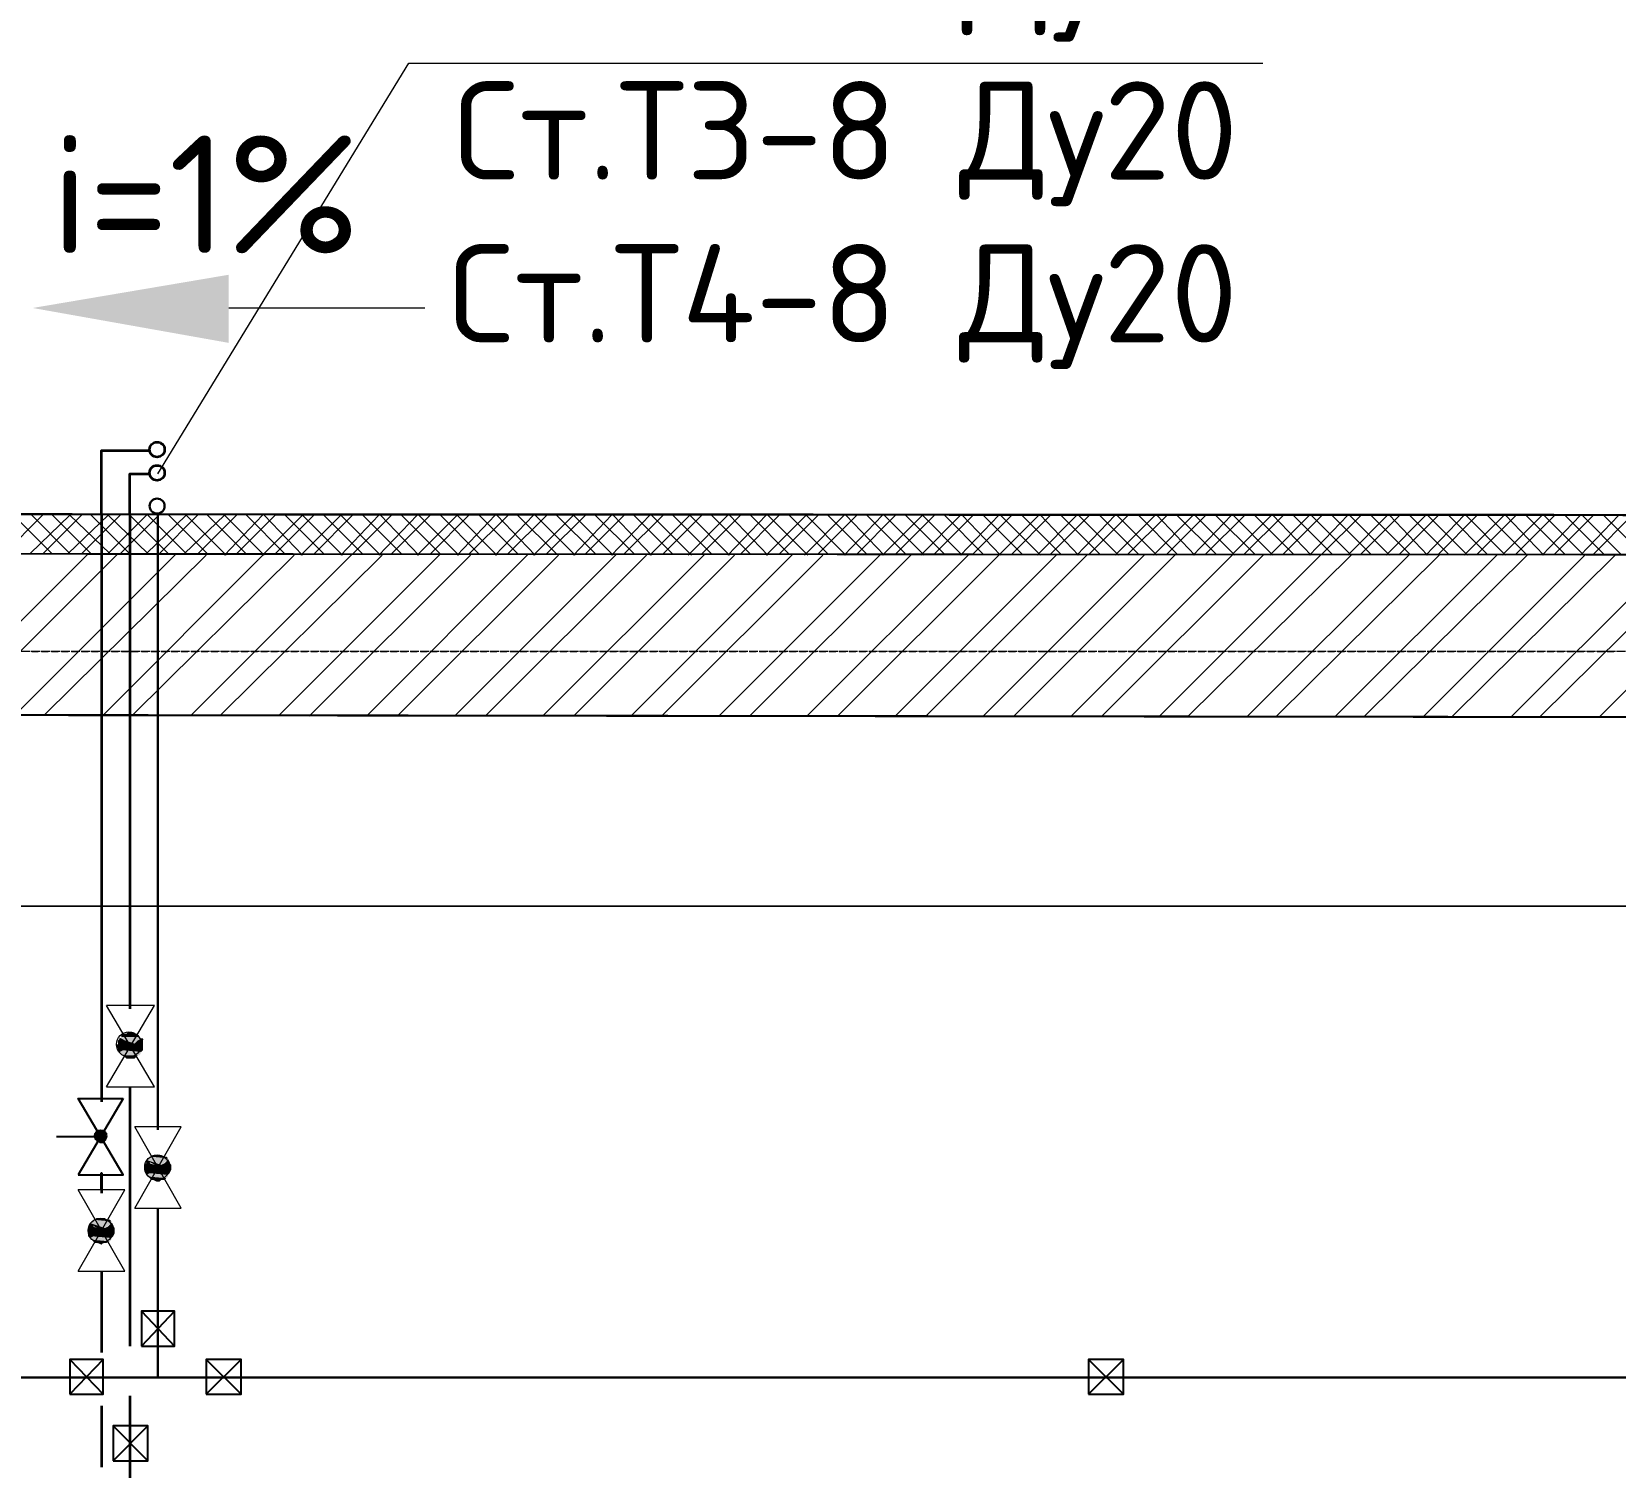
# Model space of a CAD drawing. Header units: millimetres. Extents: x -10178924 to 11692288, y -947381 to 58396.
# Drawn here: x 752970 to 757004, y -821520 to -817862 of the extents above; entities that cross this region are included whole.
import ezdxf

# ---------------------------------------------------------------- set-up
doc = ezdxf.new("R2010")
doc.units = ezdxf.units.MM
doc.linetypes.add('осевая', pattern=[50.8, 31.75, -6.35, 6.35, -6.35])
for name, color, linetype, lineweight in [('PDF _0', 7, 'Continuous', 9), ('PDF _Разрезы', 7, 'Continuous', 9), ('PDF _Текст', 7, 'Continuous', 5), ('Отделка СТЕН', 6, 'Continuous', 13), ('Размеры осевые', 153, 'Continuous', 9), ('ШТРИХОВКА', 252, 'Continuous', 15)]:
    doc.layers.add(name, color=color, linetype=linetype, lineweight=lineweight)
for name, color, linetype in [('PDF _PDF _Разрезы', 7, 'Continuous'), ('PDF _В1_Арматура', 7, 'Continuous'), ('PDF _ВК_В1', 5, 'Continuous'), ('PDF _ВК_Т3', 1, 'Continuous'), ('PDF _ВК_Т4', 6, 'Continuous'), ('PDF _Отделка СТЕН', 6, 'Continuous'), ('PDF _Стены внутр.1', 7, 'Continuous'), ('Стены внутр.1', 7, 'Continuous')]:
    doc.layers.add(name, color=color, linetype=linetype)
doc.layers.add('PDF _Размеры осевые', color=7, linetype='Continuous', true_color=0x5d6970)
doc.layers.add('PDF _штриховка', color=7, linetype='Continuous', true_color=0x95834a)
doc.styles.add('PDF ISOCPEUR', font='isocpeur.ttf')
doc.styles.add('НТМ', font='isocpeur.ttf')

# ---------------------------------------------------------------- blocks, each defined once
blk = doc.blocks.new('A$C5282721b')
at = {"layer": 'Отделка СТЕН', "true_color": 0x000000, "transparency": 33554687}
h = blk.add_hatch(dxfattribs=at)
h.set_pattern_fill('ANSI37', color=18, scale=22, angle=-90)
h.set_pattern_definition([(315, (-17446.33, 108538.816), (49.39141, 49.39141), []), (45, (-17446.33, 108538.816), (-49.39141, 49.39141), [])])
h.paths.add_polyline_path([(26592.373, -32428.119), (25753.823, -32428.119), (17403.142, -32428.119), (17403.142, -38395.958), (26591.954, -38400.464), (26591.961, -38300.463), (17503.142, -38296.007), (17503.142, -32528.119), (25753.823, -32528.119), (26592.366, -32528.119)])
h.paths.add_polyline_path([(28638.33, -32428.119), (27792.557, -32428.119), (26592.373, -32428.119), (26592.366, -32528.119), (28638.33, -32528.119)])
h.paths.add_polyline_path([(36484.836, -38082.681), (36383.118, -38082.906), (36381.494, -38305.263), (26591.961, -38300.463), (26591.954, -38400.464), (36480.32, -38405.312)])
at = {"layer": 'ШТРИХОВКА', "ltscale": 100, "true_color": 0x000000, "transparency": 33554687}
h = blk.add_hatch(dxfattribs=at)
h.set_pattern_fill('ANSI31', color=18, scale=50)
h.set_pattern_definition([(45, (-79853.19, 25128.16), (-112.2532, 112.2532), [])])
edge = h.paths.add_edge_path()
edge.add_line((36498.921, -37009.188), (36898.882, -37014.787))
edge.add_line((36898.882, -37014.787), (36964.029, -32428.119))
edge.add_line((36964.029, -32428.119), (37032.722, -32428.119))
edge.add_line((37032.722, -32428.119), (37032.722, -30586.036))
edge.add_line((37032.722, -30586.036), (38904.657, -30586.036))
edge.add_line((38904.657, -30586.036), (38902.425, -30898.17))
edge.add_line((38902.425, -30898.17), (39152.455, -30898.17))
edge.add_line((39152.455, -30898.17), (39154.793, -30586.036))
edge.add_line((39154.793, -30586.036), (41035.118, -30586.036))
edge.add_line((41035.118, -30586.036), (41035.118, -30412.839))
edge.add_line((41035.118, -30412.839), (41035.118, -30026.036))
edge.add_line((41035.118, -30026.036), (36472.722, -30026.036))
edge.add_line((36472.722, -30026.036), (36472.722, -31868.119))
edge.add_line((36472.722, -31868.119), (30542.101, -31868.119))
edge.add_line((30542.101, -31868.119), (30542.101, -32424.051))
edge.add_line((30542.101, -32424.051), (36563.99, -32428.119))
edge.add_line((36563.99, -32428.119), (36498.921, -37066.477))
h.paths.add_polyline_path([(25192.811, -31868.119), (17563.142, -31868.119), (17563.142, -30066.63), (12841.199, -30066.63), (12841.199, -31868.119), (7024.898, -31868.119), (7024.898, -31969.641), (7024.898, -32428.119), (13001.199, -32428.119), (13001.199, -38443.071), (10379.676, -38473.857), (10379.676, -38873.885), (13001.199, -38843.098), (13401.199, -38838.401), (13401.199, -32428.119), (13401.199, -30626.63), (17003.142, -30626.63), (17003.142, -32428.119), (17003.142, -38795.762), (36871.442, -38820.294), (36872.104, -38529.718), (36884.044, -38081.988), (36484.836, -38082.681), (36480.32, -38405.312), (17403.142, -38395.958), (17403.142, -32428.119), (25753.823, -32428.119), (25753.823, -31968.119)])
at = {"layer": 'PDF _Разрезы', "color": 251, "lineweight": 9, "true_color": 0x636466, "transparency": 33554687}
blk.add_line((31113.446, -37775.583), (31612.982, -37775.583), dxfattribs=at)
at = {"layer": 'PDF _Разрезы', "color": 18, "lineweight": 9, "true_color": 0x000000, "transparency": 33554687}
blk.add_lwpolyline([(-11856.305, -39299.259), (62616.964, -39299.259)], dxfattribs=at)
at = {"layer": 'PDF _Разрезы', "transparency": 33554559}
blk.add_solid([(30613.909, -37775.583), (31113.446, -37864.484), (31113.446, -37690.916)], dxfattribs=at)
at = {"layer": 'Размеры осевые', "color": 251, "linetype": 'осевая', "ltscale": 0.5, "transparency": 33554687}
for p, q in [((-9750, -38650), (62308.109, -38650)), ((-9718.727, -38650), (61848.609, -38650)), ((-9718.727, -38650), (61848.609, -38650))]:
    blk.add_line(p, q, dxfattribs=at)
at = {"layer": 'Стены внутр.1', "color": 18, "linetype": 'Continuous', "true_color": 0x000000, "transparency": 33554687, "flags": 128}
for points in [[(36381.494, -38305.263), (17503.142, -38296.007)], [(36480.32, -38405.312), (17403.142, -38395.958)], [(17003.142, -38795.762), (36871.442, -38820.294)]]:
    blk.add_lwpolyline(points, dxfattribs=at)
at = {"layer": 'PDF _Текст', "color": 251, "lineweight": 0, "true_color": 0x636466, "transparency": 33554687, "style": 'НТМ'}
blk.add_text('i=1%%%', height=300, dxfattribs=at).set_placement((30660.625, -37636.121))

msp = doc.modelspace()

# ---------------------------------------------------------------- linework, layer by layer
at = {"layer": 'PDF _0', "lineweight": 25}
for points in [[(753249.4, -821210.6), (753334.1, -821210.6), (753334.1, -821121.7), (753249.4, -821121.7)], [(753067.4, -821333.4), (753152, -821333.4), (753152, -821244.5), (753067.4, -821244.5)], [(753414.5, -821333.4), (753503.4, -821333.4), (753503.4, -821244.5), (753414.5, -821244.5)], [(755662.4, -821333.4), (755751.3, -821333.4), (755751.3, -821244.5), (755662.4, -821244.5)], [(753177.4, -821502.7), (753266.3, -821502.7), (753266.3, -821413.8), (753177.4, -821413.8)]]:
    msp.add_lwpolyline(points, close=True, dxfattribs=at)
for points in [[(753249.4, -821121.7), (753334.1, -821210.6)], [(753334.1, -821121.7), (753249.4, -821210.6)], [(753067.4, -821244.5), (753152, -821333.4)], [(753152, -821244.5), (753067.4, -821333.4)], [(753414.5, -821244.5), (753503.4, -821333.4)], [(753503.4, -821244.5), (753414.5, -821333.4)], [(755662.4, -821244.5), (755751.3, -821333.4)], [(755751.3, -821244.5), (755662.4, -821333.4)], [(753177.4, -821413.8), (753266.3, -821502.7)], [(753266.3, -821413.8), (753177.4, -821502.7)]]:
    msp.add_lwpolyline(points, dxfattribs=at)
at = {"layer": 'PDF _PDF _Разрезы', "lineweight": 9}
msp.add_lwpolyline([(710500.9, -820088.8), (784971.2, -820088.8)], dxfattribs=at)
at = {"layer": 'PDF _В1_Арматура', "lineweight": 0}
for points in [[(753160.5, -820550.2), (753283.3, -820342.8), (753160.5, -820342.8)], [(753160.5, -820550.2), (753283.3, -820550.2), (753160.5, -820342.8)], [(753202.8, -820431.7), (753194.4, -820427.4), (753202.8, -820431.7)], [(753253.6, -820431.7), (753249.4, -820427.4), (753253.6, -820431.7)], [(753232.5, -820452.8), (753219.8, -820444.4), (753232.5, -820452.8)], [(753139.3, -820673), (753135.1, -820668.7), (753139.3, -820673)], [(753156.3, -820664.5), (753139.3, -820664.5), (753156.3, -820664.5)], [(753160.5, -820673), (753156.3, -820673), (753160.5, -820673)], [(753160.5, -820673), (753160.5, -820668.7), (753160.5, -820673)], [(753232.5, -820859.2), (753351, -820651.8), (753232.5, -820651.8)], [(753232.5, -820859.2), (753351, -820859.2), (753232.5, -820651.8)], [(753270.6, -820744.9), (753262.1, -820736.5), (753270.6, -820744.9)], [(753321.4, -820744.9), (753317.1, -820736.5), (753321.4, -820744.9)], [(753300.2, -820761.9), (753291.7, -820757.6), (753300.2, -820761.9)], [(753088.5, -821020.1), (753207.1, -820812.7), (753088.5, -820812.7)], [(753088.5, -821020.1), (753207.1, -821020.1), (753088.5, -820812.7)], [(753126.6, -820905.8), (753118.2, -820897.3), (753126.6, -820905.8)], [(753177.4, -820905.8), (753173.2, -820897.3), (753177.4, -820905.8)], [(753156.3, -820922.7), (753147.8, -820918.5), (753156.3, -820922.7)]]:
    msp.add_lwpolyline(points, dxfattribs=at)
at = {"layer": 'PDF _В1_Арматура', "lineweight": 25}
for points in [[(753088.5, -820774.6), (753202.8, -820774.6), (753088.5, -820579.8), (753202.8, -820579.8)], [(753202.8, -820579.8), (753088.5, -820774.6)], [(753033.5, -820677.2), (753147.8, -820677.2)]]:
    msp.add_lwpolyline(points, dxfattribs=at)
at = {"layer": 'PDF _В1_Арматура', "lineweight": 0}
msp.add_lwpolyline([(753156.3, -820689.9), (753139.3, -820689.9), (753156.3, -820689.9)], close=True, dxfattribs=at)
for centre in [(753217.7, -820442.2), (753289.6, -820755.5), (753145.7, -820916.4)]:
    msp.add_circle(centre, 31.7, dxfattribs=at)
at = {"layer": 'PDF _В1_Арматура', "lineweight": 25}
msp.add_circle((753145.7, -820675.1), 14.8, dxfattribs=at)
at = {"layer": 'PDF _В1_Арматура', "transparency": 33554559}
for points in [[(753194.4, -820427.4), (753202.8, -820431.7), (753190.1, -820431.7)], [(753202.8, -820431.7), (753190.1, -820431.7), (753211.3, -820440.1)], [(753190.1, -820431.7), (753211.3, -820440.1), (753190.1, -820440.1)], [(753198.6, -820423.2), (753249.4, -820427.4), (753194.4, -820427.4)], [(753249.4, -820427.4), (753194.4, -820427.4), (753232.5, -820440.1)], [(753194.4, -820427.4), (753232.5, -820440.1), (753211.3, -820440.1)], [(753207.1, -820414.7), (753240.9, -820419), (753198.6, -820419)], [(753240.9, -820419), (753198.6, -820419), (753245.2, -820423.2)], [(753198.6, -820419), (753245.2, -820423.2), (753198.6, -820423.2)], [(753245.2, -820423.2), (753198.6, -820423.2), (753249.4, -820427.4)], [(753211.3, -820414.7), (753236.7, -820414.7), (753207.1, -820414.7)], [(753236.7, -820414.7), (753207.1, -820414.7), (753240.9, -820419)], [(753215.5, -820410.5), (753232.5, -820414.7), (753211.3, -820414.7)], [(753232.5, -820414.7), (753211.3, -820414.7), (753236.7, -820414.7)], [(753219.8, -820410.5), (753228.2, -820410.5), (753215.5, -820410.5)], [(753228.2, -820410.5), (753215.5, -820410.5), (753232.5, -820414.7)], [(753240.9, -820431.7), (753253.6, -820440.1), (753232.5, -820440.1)], [(753249.4, -820427.4), (753253.6, -820431.7), (753240.9, -820431.7)], [(753253.6, -820431.7), (753240.9, -820431.7), (753253.6, -820440.1)], [(753190.1, -820440.1), (753219.8, -820444.4), (753185.9, -820444.4)], [(753219.8, -820444.4), (753185.9, -820444.4), (753211.3, -820452.8)], [(753185.9, -820444.4), (753211.3, -820452.8), (753190.1, -820452.8)], [(753211.3, -820440.1), (753190.1, -820440.1), (753219.8, -820444.4)], [(753211.3, -820452.8), (753190.1, -820452.8), (753202.8, -820457.1)], [(753190.1, -820452.8), (753202.8, -820457.1), (753190.1, -820457.1)], [(753202.8, -820457.1), (753190.1, -820457.1), (753194.4, -820461.3)], [(753202.8, -820457.1), (753249.4, -820461.3), (753194.4, -820461.3)], [(753249.4, -820461.3), (753194.4, -820461.3), (753245.2, -820469.8)], [(753194.4, -820461.3), (753245.2, -820469.8), (753198.6, -820469.8)], [(753240.9, -820469.8), (753240.9, -820469.8), (753198.6, -820469.8)], [(753240.9, -820469.8), (753198.6, -820469.8), (753245.2, -820469.8)], [(753240.9, -820469.8), (753198.6, -820469.8), (753236.7, -820474)], [(753198.6, -820469.8), (753236.7, -820474), (753207.1, -820474)], [(753211.3, -820452.8), (753240.9, -820457.1), (753202.8, -820457.1)], [(753240.9, -820457.1), (753202.8, -820457.1), (753249.4, -820461.3)], [(753219.8, -820444.4), (753219.8, -820444.4), (753211.3, -820440.1)], [(753219.8, -820444.4), (753211.3, -820440.1), (753232.5, -820440.1)], [(753219.8, -820444.4), (753232.5, -820452.8), (753211.3, -820452.8)], [(753232.5, -820452.8), (753211.3, -820452.8), (753240.9, -820457.1)], [(753232.5, -820440.1), (753253.6, -820444.4), (753219.8, -820444.4)], [(753253.6, -820444.4), (753219.8, -820444.4), (753253.6, -820452.8)], [(753219.8, -820444.4), (753253.6, -820452.8), (753232.5, -820452.8)], [(753253.6, -820440.1), (753232.5, -820440.1), (753253.6, -820444.4)], [(753253.6, -820452.8), (753232.5, -820452.8), (753253.6, -820457.1)], [(753232.5, -820452.8), (753253.6, -820457.1), (753240.9, -820457.1)], [(753240.9, -820457.1), (753253.6, -820457.1), (753249.4, -820461.3)], [(753236.7, -820474), (753207.1, -820474), (753232.5, -820478.2)], [(753207.1, -820474), (753232.5, -820478.2), (753211.3, -820478.2)], [(753232.5, -820478.2), (753211.3, -820478.2), (753228.2, -820478.2)], [(753211.3, -820478.2), (753228.2, -820478.2), (753215.5, -820478.2)], [(753228.2, -820478.2), (753215.5, -820478.2), (753219.8, -820478.2)], [(753135.1, -820668.7), (753139.3, -820673), (753130.9, -820673)], [(753143.6, -820673), (753143.6, -820673), (753130.9, -820673)], [(753143.6, -820673), (753130.9, -820673), (753139.3, -820673)], [(753143.6, -820673), (753130.9, -820673), (753147.8, -820677.2)], [(753130.9, -820673), (753147.8, -820677.2), (753130.9, -820677.2)], [(753139.3, -820664.5), (753156.3, -820668.7), (753135.1, -820668.7)], [(753160.5, -820668.7), (753160.5, -820668.7), (753135.1, -820668.7)], [(753160.5, -820668.7), (753135.1, -820668.7), (753156.3, -820668.7)], [(753160.5, -820668.7), (753135.1, -820668.7), (753156.3, -820673)], [(753135.1, -820668.7), (753156.3, -820673), (753139.3, -820673)], [(753143.6, -820664.5), (753156.3, -820664.5), (753139.3, -820664.5)], [(753139.3, -820664.5), (753156.3, -820664.5), (753156.3, -820664.5)], [(753156.3, -820664.5), (753139.3, -820664.5), (753156.3, -820668.7)], [(753156.3, -820673), (753139.3, -820673), (753152, -820673)], [(753139.3, -820673), (753152, -820673), (753143.6, -820673)], [(753147.8, -820660.3), (753143.6, -820660.3), (753143.6, -820660.3)], [(753147.8, -820660.3), (753143.6, -820660.3), (753152, -820664.5)], [(753143.6, -820660.3), (753152, -820664.5), (753143.6, -820664.5)], [(753152, -820664.5), (753143.6, -820664.5), (753156.3, -820664.5)], [(753143.6, -820673), (753152, -820673), (753147.8, -820677.2)], [(753152, -820673), (753160.5, -820677.2), (753147.8, -820677.2)], [(753156.3, -820673), (753160.5, -820673), (753152, -820673)], [(753160.5, -820673), (753152, -820673), (753160.5, -820677.2)], [(753160.5, -820668.7), (753160.5, -820673), (753156.3, -820673)], [(753147.8, -820677.2), (753130.9, -820677.2), (753143.6, -820681.4)], [(753130.9, -820677.2), (753143.6, -820681.4), (753130.9, -820681.4)], [(753143.6, -820681.4), (753130.9, -820681.4), (753139.3, -820685.7)], [(753130.9, -820681.4), (753139.3, -820685.7), (753130.9, -820685.7)], [(753130.9, -820685.7), (753139.3, -820685.7), (753135.1, -820685.7)], [(753143.6, -820681.4), (753160.5, -820685.7), (753135.1, -820685.7)], [(753160.5, -820685.7), (753135.1, -820685.7), (753156.3, -820689.9)], [(753135.1, -820685.7), (753156.3, -820689.9), (753135.1, -820689.9)], [(753156.3, -820689.9), (753135.1, -820689.9), (753139.3, -820689.9)], [(753135.1, -820689.9), (753156.3, -820689.9), (753156.3, -820689.9)], [(753156.3, -820689.9), (753156.3, -820689.9), (753139.3, -820689.9)], [(753156.3, -820689.9), (753139.3, -820689.9), (753152, -820694.1)], [(753139.3, -820689.9), (753152, -820694.1), (753143.6, -820694.1)], [(753147.8, -820677.2), (753152, -820681.4), (753143.6, -820681.4)], [(753152, -820681.4), (753143.6, -820681.4), (753160.5, -820685.7)], [(753143.6, -820694.1), (753147.8, -820694.1), (753147.8, -820694.1)], [(753147.8, -820694.1), (753147.8, -820694.1), (753143.6, -820694.1)], [(753147.8, -820694.1), (753143.6, -820694.1), (753152, -820694.1)], [(753160.5, -820677.2), (753147.8, -820677.2), (753160.5, -820681.4)], [(753147.8, -820677.2), (753160.5, -820681.4), (753152, -820681.4)], [(753160.5, -820681.4), (753152, -820681.4), (753160.5, -820685.7)], [(753152, -820681.4), (753160.5, -820685.7), (753156.3, -820685.7)], [(753156.3, -820685.7), (753160.5, -820685.7), (753160.5, -820685.7)], [(753262.1, -820744.9), (753283.3, -820749.2), (753257.9, -820749.2)], [(753283.3, -820749.2), (753257.9, -820749.2), (753291.7, -820757.6)], [(753257.9, -820749.2), (753291.7, -820757.6), (753257.9, -820757.6)], [(753266.3, -820732.2), (753317.1, -820736.5), (753262.1, -820736.5)], [(753262.1, -820736.5), (753270.6, -820744.9), (753262.1, -820744.9)], [(753317.1, -820736.5), (753262.1, -820736.5), (753300.2, -820749.2)], [(753262.1, -820736.5), (753300.2, -820749.2), (753283.3, -820749.2)], [(753270.6, -820744.9), (753262.1, -820744.9), (753283.3, -820749.2)], [(753270.6, -820728), (753317.1, -820732.2), (753266.3, -820732.2)], [(753317.1, -820732.2), (753266.3, -820732.2), (753317.1, -820736.5)], [(753274.8, -820728), (753312.9, -820728), (753270.6, -820728)], [(753312.9, -820728), (753270.6, -820728), (753317.1, -820732.2)], [(753279, -820723.8), (753308.7, -820728), (753274.8, -820728)], [(753308.7, -820728), (753274.8, -820728), (753312.9, -820728)], [(753287.5, -820723.8), (753300.2, -820723.8), (753279, -820723.8)], [(753300.2, -820723.8), (753279, -820723.8), (753308.7, -820728)], [(753291.7, -820757.6), (753291.7, -820757.6), (753283.3, -820749.2)], [(753291.7, -820757.6), (753283.3, -820749.2), (753300.2, -820749.2)], [(753291.7, -820723.8), (753296, -820723.8), (753287.5, -820723.8)], [(753296, -820723.8), (753287.5, -820723.8), (753300.2, -820723.8)], [(753300.2, -820749.2), (753325.6, -820757.6), (753291.7, -820757.6)], [(753308.7, -820744.9), (753325.6, -820749.2), (753300.2, -820749.2)], [(753325.6, -820749.2), (753300.2, -820749.2), (753325.6, -820757.6)], [(753317.1, -820736.5), (753321.4, -820744.9), (753308.7, -820744.9)], [(753321.4, -820744.9), (753308.7, -820744.9), (753325.6, -820749.2)], [(753291.7, -820757.6), (753257.9, -820757.6), (753283.3, -820761.9)], [(753257.9, -820757.6), (753283.3, -820761.9), (753257.9, -820761.9)], [(753283.3, -820761.9), (753257.9, -820761.9), (753270.6, -820770.3)], [(753257.9, -820761.9), (753270.6, -820770.3), (753262.1, -820770.3)], [(753270.6, -820770.3), (753262.1, -820770.3), (753262.1, -820774.6)], [(753270.6, -820770.3), (753317.1, -820774.6), (753262.1, -820774.6)], [(753317.1, -820774.6), (753262.1, -820774.6), (753317.1, -820778.8)], [(753262.1, -820774.6), (753317.1, -820778.8), (753266.3, -820778.8)], [(753317.1, -820778.8), (753266.3, -820778.8), (753312.9, -820783)], [(753266.3, -820778.8), (753312.9, -820783), (753270.6, -820783)], [(753283.3, -820761.9), (753308.7, -820770.3), (753270.6, -820770.3)], [(753308.7, -820770.3), (753270.6, -820770.3), (753317.1, -820774.6)], [(753312.9, -820783), (753270.6, -820783), (753308.7, -820787.3)], [(753270.6, -820783), (753308.7, -820787.3), (753274.8, -820787.3)], [(753308.7, -820787.3), (753274.8, -820787.3), (753300.2, -820787.3)], [(753274.8, -820787.3), (753300.2, -820787.3), (753279, -820787.3)], [(753300.2, -820787.3), (753279, -820787.3), (753296, -820791.5)], [(753279, -820787.3), (753296, -820791.5), (753287.5, -820791.5)], [(753291.7, -820757.6), (753300.2, -820761.9), (753283.3, -820761.9)], [(753300.2, -820761.9), (753283.3, -820761.9), (753308.7, -820770.3)], [(753296, -820791.5), (753287.5, -820791.5), (753291.7, -820791.5)], [(753325.6, -820757.6), (753291.7, -820757.6), (753325.6, -820761.9)], [(753291.7, -820757.6), (753325.6, -820761.9), (753300.2, -820761.9)], [(753325.6, -820761.9), (753300.2, -820761.9), (753321.4, -820770.3)], [(753300.2, -820761.9), (753321.4, -820770.3), (753308.7, -820770.3)], [(753308.7, -820770.3), (753321.4, -820770.3), (753317.1, -820774.6)], [(753118.2, -820897.3), (753126.6, -820905.8), (753113.9, -820905.8)], [(753126.6, -820905.8), (753113.9, -820905.8), (753135.1, -820910)], [(753113.9, -820905.8), (753135.1, -820910), (753113.9, -820910)], [(753135.1, -820910), (753113.9, -820910), (753147.8, -820918.5)], [(753113.9, -820910), (753147.8, -820918.5), (753113.9, -820918.5)], [(753122.4, -820893.1), (753173.2, -820897.3), (753118.2, -820897.3)], [(753173.2, -820897.3), (753118.2, -820897.3), (753156.3, -820910)], [(753118.2, -820897.3), (753156.3, -820910), (753135.1, -820910)], [(753126.6, -820888.9), (753173.2, -820893.1), (753122.4, -820893.1)], [(753173.2, -820893.1), (753122.4, -820893.1), (753173.2, -820897.3)], [(753130.9, -820888.9), (753169, -820888.9), (753126.6, -820888.9)], [(753169, -820888.9), (753126.6, -820888.9), (753173.2, -820893.1)], [(753135.1, -820884.6), (753160.5, -820888.9), (753130.9, -820888.9)], [(753160.5, -820888.9), (753130.9, -820888.9), (753169, -820888.9)], [(753139.3, -820884.6), (753156.3, -820884.6), (753135.1, -820884.6)], [(753156.3, -820884.6), (753135.1, -820884.6), (753160.5, -820888.9)], [(753147.8, -820918.5), (753147.8, -820918.5), (753135.1, -820910)], [(753147.8, -820918.5), (753135.1, -820910), (753156.3, -820910)], [(753147.8, -820884.6), (753152, -820884.6), (753139.3, -820884.6)], [(753152, -820884.6), (753139.3, -820884.6), (753156.3, -820884.6)], [(753156.3, -820910), (753181.7, -820918.5), (753147.8, -820918.5)], [(753164.7, -820905.8), (753181.7, -820910), (753156.3, -820910)], [(753181.7, -820910), (753156.3, -820910), (753181.7, -820918.5)], [(753173.2, -820897.3), (753177.4, -820905.8), (753164.7, -820905.8)], [(753177.4, -820905.8), (753164.7, -820905.8), (753181.7, -820910)], [(753147.8, -820918.5), (753113.9, -820918.5), (753135.1, -820922.7)], [(753113.9, -820918.5), (753135.1, -820922.7), (753113.9, -820922.7)], [(753135.1, -820922.7), (753113.9, -820922.7), (753126.6, -820931.2)], [(753113.9, -820922.7), (753126.6, -820931.2), (753113.9, -820931.2)], [(753126.6, -820931.2), (753113.9, -820931.2), (753118.2, -820935.4)], [(753126.6, -820931.2), (753173.2, -820935.4), (753118.2, -820935.4)], [(753173.2, -820935.4), (753118.2, -820935.4), (753173.2, -820939.7)], [(753118.2, -820935.4), (753173.2, -820939.7), (753122.4, -820939.7)], [(753173.2, -820939.7), (753122.4, -820939.7), (753169, -820943.9)], [(753122.4, -820939.7), (753169, -820943.9), (753126.6, -820943.9)], [(753135.1, -820922.7), (753164.7, -820931.2), (753126.6, -820931.2)], [(753164.7, -820931.2), (753126.6, -820931.2), (753173.2, -820935.4)], [(753169, -820943.9), (753126.6, -820943.9), (753160.5, -820948.1)], [(753126.6, -820943.9), (753160.5, -820948.1), (753130.9, -820948.1)], [(753160.5, -820948.1), (753130.9, -820948.1), (753156.3, -820948.1)], [(753130.9, -820948.1), (753156.3, -820948.1), (753135.1, -820948.1)], [(753147.8, -820918.5), (753156.3, -820922.7), (753135.1, -820922.7)], [(753156.3, -820922.7), (753135.1, -820922.7), (753164.7, -820931.2)], [(753156.3, -820948.1), (753135.1, -820948.1), (753152, -820948.1)], [(753135.1, -820948.1), (753152, -820948.1), (753139.3, -820948.1)], [(753152, -820948.1), (753139.3, -820948.1), (753147.8, -820952.4)], [(753181.7, -820918.5), (753147.8, -820918.5), (753181.7, -820922.7)], [(753147.8, -820918.5), (753181.7, -820922.7), (753156.3, -820922.7)], [(753181.7, -820922.7), (753156.3, -820922.7), (753177.4, -820931.2)], [(753156.3, -820922.7), (753177.4, -820931.2), (753164.7, -820931.2)], [(753164.7, -820931.2), (753177.4, -820931.2), (753173.2, -820935.4)]]:
    msp.add_solid(points, dxfattribs=at)
at = {"layer": 'PDF _ВК_В1', "lineweight": 30}
for points in [[(753291.7, -819093.9), (753291.7, -820660.2)], [(753291.7, -820859.2), (753291.7, -821291)], [(777942.6, -821308), (777942.6, -821291), (747493.3, -821291), (723334.4, -821291)]]:
    msp.add_lwpolyline(points, dxfattribs=at)
msp.add_circle((753289.6, -819070.6), 19.1, dxfattribs=at)
msp.add_circle((753289.6, -819070.6), 19.1, dxfattribs=at)
msp.add_circle((753289.6, -819070.6), 19.1, dxfattribs=at)
at = {"layer": 'PDF _ВК_Т3', "lineweight": 35}
for points in [[(753219.8, -819093.9), (753219.8, -818988.1), (753270.6, -818988.1)], [(753219.8, -819093.9), (753219.8, -820351.2)], [(753219.8, -820550.2), (753219.8, -821210.6)], [(753219.8, -821337.6), (753219.8, -821583.1)]]:
    msp.add_lwpolyline(points, dxfattribs=at)
msp.add_circle((753289.6, -818986), 19.1, dxfattribs=at)
at = {"layer": 'PDF _ВК_Т4', "lineweight": 35}
for points in [[(753147.8, -819089.7), (753147.8, -818928.8), (753270.6, -818928.8)], [(753147.8, -819089.7), (753147.8, -820588.2)], [(753147.8, -820812.7), (753147.8, -820770.3), (753147.8, -820812.7), (753147.8, -820774.6), (753147.8, -820821.1)], [(753147.8, -821020.1), (753147.8, -821227.5)], [(753147.8, -821363), (753147.8, -821519.6)]]:
    msp.add_lwpolyline(points, dxfattribs=at)
msp.add_circle((753289.6, -818926.7), 19.1, dxfattribs=at)
at = {"layer": 'PDF _Отделка СТЕН', "lineweight": 13}
for points in [[(752965.8, -819191.3), (753067.4, -819093.9)], [(752970, -819093.9), (753067.4, -819191.3)], [(753063.1, -819191.3), (753164.7, -819093.9)], [(753067.4, -819093.9), (753169, -819191.3)], [(753164.7, -819093.9), (753266.3, -819191.3)], [(753164.7, -819191.3), (753262.1, -819093.9)], [(753262.1, -819191.3), (753363.7, -819093.9)], [(753266.3, -819093.9), (753363.7, -819191.3)], [(753359.5, -819191.3), (753461.1, -819093.9)], [(753363.7, -819093.9), (753465.3, -819195.5)], [(753461.1, -819093.9), (753562.7, -819195.5)], [(753461.1, -819195.5), (753558.4, -819093.9)], [(753558.4, -819195.5), (753660, -819093.9)], [(753562.7, -819093.9), (753660, -819195.5)], [(753655.8, -819195.5), (753757.4, -819093.9)], [(753660, -819093.9), (753761.6, -819195.5)], [(753757.4, -819093.9), (753859, -819195.5)], [(753757.4, -819195.5), (753854.8, -819093.9)], [(753854.8, -819195.5), (753952.1, -819093.9)], [(753859, -819093.9), (753956.4, -819195.5)], [(753952.1, -819195.5), (754053.7, -819093.9)], [(753956.4, -819093.9), (754058, -819195.5)], [(754053.7, -819093.9), (754155.3, -819195.5)], [(754053.7, -819195.5), (754151.1, -819093.9)], [(754151.1, -819195.5), (754248.5, -819093.9)], [(754155.3, -819093.9), (754252.7, -819195.5)], [(754248.5, -819195.5), (754350.1, -819093.9)], [(754252.7, -819093.9), (754354.3, -819195.5)], [(754350.1, -819093.9), (754451.7, -819195.5)], [(754350.1, -819195.5), (754447.4, -819093.9)], [(754447.4, -819195.5), (754544.8, -819093.9)], [(754451.7, -819093.9), (754549, -819195.5)], [(754544.8, -819195.5), (754646.4, -819093.9)], [(754549, -819093.9), (754650.6, -819195.5)], [(754642.2, -819195.5), (754743.8, -819093.9)], [(754646.4, -819093.9), (754748, -819195.5)], [(754743.8, -819195.5), (754841.1, -819093.9)], [(754748, -819093.9), (754845.4, -819195.5)], [(754841.1, -819195.5), (754942.7, -819093.9)], [(754845.4, -819093.9), (754947, -819195.5)], [(754938.5, -819195.5), (755040.1, -819093.9)], [(754942.7, -819093.9), (755044.3, -819195.5)], [(755040.1, -819195.5), (755137.5, -819093.9)], [(755044.3, -819093.9), (755141.7, -819195.5)], [(755137.5, -819195.5), (755239.1, -819093.9)], [(755141.7, -819093.9), (755243.3, -819195.5)], [(755234.8, -819195.5), (755336.4, -819093.9)], [(755239.1, -819093.9), (755340.7, -819195.5)], [(755336.5, -819195.5), (755433.8, -819093.9)], [(755340.7, -819093.9), (755438, -819195.5)], [(755433.8, -819195.5), (755535.4, -819093.9)], [(755438.1, -819093.9), (755539.6, -819195.5)], [(755531.2, -819195.5), (755632.8, -819093.9)], [(755539.7, -819093.9), (755637, -819195.5)], [(755632.8, -819195.5), (755730.2, -819093.9)], [(755637, -819093.9), (755738.6, -819195.5)], [(755730.2, -819195.5), (755831.8, -819093.9)], [(755734.4, -819093.9), (755836, -819195.5)], [(755827.5, -819195.5), (755929.1, -819093.9)], [(755836, -819093.9), (755933.4, -819195.5)], [(755929.1, -819195.5), (756026.5, -819093.9)], [(755933.4, -819093.9), (756035, -819195.5)], [(756026.5, -819195.5), (756128.1, -819093.9)], [(756030.7, -819093.9), (756132.3, -819195.5)], [(756123.9, -819195.5), (756225.5, -819093.9)], [(756132.3, -819093.9), (756229.7, -819195.5)], [(756225.5, -819195.5), (756322.8, -819093.9)], [(756229.7, -819093.9), (756331.3, -819195.5)], [(756322.8, -819195.5), (756424.4, -819093.9)], [(756327.1, -819093.9), (756428.7, -819195.5)], [(756420.2, -819195.5), (756521.8, -819093.9)], [(756428.7, -819093.9), (756526, -819195.5)], [(756521.8, -819195.5), (756619.2, -819093.9)], [(756526, -819093.9), (756627.6, -819195.5)], [(756619.2, -819195.5), (756720.8, -819093.9)], [(756623.4, -819093.9), (756725, -819195.5)], [(756716.5, -819195.5), (756818.1, -819093.9)], [(756725, -819093.9), (756822.4, -819195.5)], [(756818.1, -819195.5), (756915.5, -819093.9)], [(756822.4, -819093.9), (756924, -819195.5)], [(756915.5, -819195.5), (757012.9, -819093.9)], [(756919.7, -819093.9), (757021.3, -819195.5)]]:
    msp.add_lwpolyline(points, dxfattribs=at)
at = {"layer": 'PDF _Размеры осевые', "lineweight": 9}
for points in [[(752970, -819441.1), (752986.9, -819441.1)], [(752991.2, -819441.1), (752991.2, -819441.1)], [(752995.4, -819441.1), (753012.3, -819441.1)], [(753016.6, -819441.1), (753016.6, -819441.1)], [(753020.8, -819441.1), (753037.7, -819441.1)], [(753042, -819441.1), (753042, -819441.1)], [(753046.2, -819441.1), (753063.1, -819441.1)], [(753067.4, -819441.1), (753067.4, -819441.1)], [(753071.6, -819441.1), (753088.5, -819441.1)], [(753092.8, -819441.1), (753092.8, -819441.1)], [(753097, -819441.1), (753113.9, -819441.1)], [(753118.2, -819441.1), (753118.2, -819441.1)], [(753122.4, -819441.1), (753139.3, -819441.1)], [(753143.6, -819441.1), (753143.6, -819441.1)], [(753147.8, -819441.1), (753164.7, -819441.1)], [(753169, -819441.1), (753169, -819441.1)], [(753173.2, -819441.1), (753190.1, -819441.1)], [(753194.4, -819441.1), (753194.4, -819441.1)], [(753198.6, -819441.1), (753215.5, -819441.1)], [(753219.8, -819441.1), (753219.8, -819441.1)], [(753224, -819441.1), (753240.9, -819441.1)], [(753245.2, -819441.1), (753245.2, -819441.1)], [(753249.4, -819441.1), (753266.3, -819441.1)], [(753270.6, -819441.1), (753270.6, -819441.1)], [(753274.8, -819441.1), (753291.7, -819441.1)], [(753296, -819441.1), (753296, -819441.1)], [(753300.2, -819441.1), (753317.1, -819441.1)], [(753321.4, -819441.1), (753321.4, -819441.1)], [(753325.6, -819441.1), (753342.5, -819441.1)], [(753346.8, -819441.1), (753346.8, -819441.1)], [(753351, -819441.1), (753367.9, -819441.1)], [(753372.2, -819441.1), (753372.2, -819441.1)], [(753376.4, -819441.1), (753393.3, -819441.1)], [(753397.6, -819441.1), (753397.6, -819441.1)], [(753401.8, -819441.1), (753418.7, -819441.1)], [(753423, -819441.1), (753423, -819441.1)], [(753427.2, -819441.1), (753444.1, -819441.1)], [(753448.4, -819441.1), (753448.4, -819441.1)], [(753452.6, -819441.1), (753469.5, -819441.1)], [(753473.8, -819441.1), (753473.8, -819441.1)], [(753478, -819441.1), (753494.9, -819441.1)], [(753499.2, -819441.1), (753499.2, -819441.1)], [(753503.4, -819441.1), (753520.3, -819441.1)], [(753524.6, -819441.1), (753524.6, -819441.1)], [(753528.8, -819441.1), (753545.7, -819441.1)], [(753550, -819441.1), (753550, -819441.1)], [(753554.2, -819441.1), (753571.1, -819441.1)], [(753575.4, -819441.1), (753575.4, -819441.1)], [(753579.6, -819441.1), (753596.5, -819441.1)], [(753600.8, -819441.1), (753600.8, -819441.1)], [(753605, -819441.1), (753621.9, -819441.1)], [(753626.2, -819441.1), (753626.2, -819441.1)], [(753630.4, -819441.1), (753647.3, -819441.1)], [(753651.6, -819441.1), (753651.6, -819441.1)], [(753655.8, -819441.1), (753672.7, -819441.1)], [(753677, -819441.1), (753677, -819441.1)], [(753681.2, -819441.1), (753698.1, -819441.1)], [(753702.4, -819441.1), (753702.4, -819441.1)], [(753706.6, -819441.1), (753723.5, -819441.1)], [(753727.8, -819441.1), (753727.8, -819441.1)], [(753732, -819441.1), (753748.9, -819441.1)], [(753753.2, -819441.1), (753753.2, -819441.1)], [(753757.4, -819441.1), (753774.3, -819441.1)], [(753778.6, -819441.1), (753778.6, -819441.1)], [(753782.8, -819441.1), (753799.7, -819441.1)], [(753804, -819441.1), (753804, -819441.1)], [(753808.2, -819441.1), (753825.1, -819441.1)], [(753829.4, -819441.1), (753829.4, -819441.1)], [(753833.6, -819441.1), (753850.5, -819441.1)], [(753854.8, -819441.1), (753854.8, -819441.1)], [(753859, -819441.1), (753875.9, -819441.1)], [(753880.2, -819441.1), (753880.2, -819441.1)], [(753884.4, -819441.1), (753901.3, -819441.1)], [(753905.6, -819441.1), (753905.6, -819441.1)], [(753909.8, -819441.1), (753926.7, -819441.1)], [(753931, -819441.1), (753931, -819441.1)], [(753935.2, -819441.1), (753952.1, -819441.1)], [(753956.4, -819441.1), (753956.4, -819441.1)], [(753960.6, -819441.1), (753977.5, -819441.1)], [(753981.8, -819441.1), (753981.8, -819441.1)], [(753986, -819441.1), (754002.9, -819441.1)], [(754007.2, -819441.1), (754007.2, -819441.1)], [(754011.4, -819441.1), (754028.3, -819441.1)], [(754032.6, -819441.1), (754032.6, -819441.1)], [(754036.8, -819441.1), (754053.7, -819441.1)], [(754058, -819441.1), (754058, -819441.1)], [(754062.2, -819441.1), (754079.1, -819441.1)], [(754083.4, -819441.1), (754083.4, -819441.1)], [(754087.6, -819441.1), (754104.5, -819441.1)], [(754108.8, -819441.1), (754108.8, -819441.1)], [(754113, -819441.1), (754129.9, -819441.1)], [(754134.2, -819441.1), (754134.2, -819441.1)], [(754138.4, -819441.1), (754155.3, -819441.1)], [(754159.6, -819441.1), (754159.6, -819441.1)], [(754163.8, -819441.1), (754180.7, -819441.1)], [(754185, -819441.1), (754185, -819441.1)], [(754189.2, -819441.1), (754206.1, -819441.1)], [(754210.4, -819441.1), (754210.4, -819441.1)], [(754214.6, -819441.1), (754231.5, -819441.1)], [(754235.8, -819441.1), (754235.8, -819441.1)], [(754240, -819441.1), (754256.9, -819441.1)], [(754261.2, -819441.1), (754261.2, -819441.1)], [(754265.4, -819441.1), (754282.3, -819441.1)], [(754286.6, -819441.1), (754286.6, -819441.1)], [(754290.8, -819441.1), (754307.7, -819441.1)], [(754312, -819441.1), (754312, -819441.1)], [(754316.2, -819441.1), (754333.1, -819441.1)], [(754337.4, -819441.1), (754337.4, -819441.1)], [(754341.6, -819441.1), (754358.5, -819441.1)], [(754362.8, -819441.1), (754362.8, -819441.1)], [(754367, -819441.1), (754383.9, -819441.1)], [(754388.2, -819441.1), (754388.2, -819441.1)], [(754392.4, -819441.1), (754409.3, -819441.1)], [(754413.6, -819441.1), (754413.6, -819441.1)], [(754417.8, -819441.1), (754434.7, -819441.1)], [(754439, -819441.1), (754439, -819441.1)], [(754443.2, -819441.1), (754460.1, -819441.1)], [(754464.4, -819441.1), (754464.4, -819441.1)], [(754468.6, -819441.1), (754485.5, -819441.1)], [(754489.8, -819441.1), (754489.8, -819441.1)], [(754494, -819441.1), (754510.9, -819441.1)], [(754515.2, -819441.1), (754515.2, -819441.1)], [(754519.4, -819441.1), (754536.3, -819441.1)], [(754540.6, -819441.1), (754540.6, -819441.1)], [(754544.8, -819441.1), (754561.7, -819441.1)], [(754566, -819441.1), (754566, -819441.1)], [(754570.2, -819441.1), (754587.1, -819441.1)], [(754591.4, -819441.1), (754591.4, -819441.1)], [(754595.6, -819441.1), (754612.5, -819441.1)], [(754616.8, -819441.1), (754616.8, -819441.1)], [(754621, -819441.1), (754637.9, -819441.1)], [(754642.2, -819441.1), (754642.2, -819441.1)], [(754646.4, -819441.1), (754663.3, -819441.1)], [(754667.6, -819441.1), (754667.6, -819441.1)], [(754671.8, -819441.1), (754688.7, -819441.1)], [(754693, -819441.1), (754693, -819441.1)], [(754697.2, -819441.1), (754714.1, -819441.1)], [(754718.4, -819441.1), (754718.4, -819441.1)], [(754722.6, -819441.1), (754739.5, -819441.1)], [(754743.8, -819441.1), (754743.8, -819441.1)], [(754748, -819441.1), (754764.9, -819441.1)], [(754769.2, -819441.1), (754769.2, -819441.1)], [(754773.4, -819441.1), (754790.3, -819441.1)], [(754794.6, -819441.1), (754794.6, -819441.1)], [(754798.8, -819441.1), (754815.7, -819441.1)], [(754820, -819441.1), (754820, -819441.1)], [(754824.2, -819441.1), (754841.1, -819441.1)], [(754845.4, -819441.1), (754845.4, -819441.1)], [(754849.6, -819441.1), (754866.5, -819441.1)], [(754870.8, -819441.1), (754870.8, -819441.1)], [(754875, -819441.1), (754891.9, -819441.1)], [(754896.2, -819441.1), (754896.2, -819441.1)], [(754900.4, -819441.1), (754917.3, -819441.1)], [(754921.6, -819441.1), (754921.6, -819441.1)], [(754925.8, -819441.1), (754942.7, -819441.1)], [(754947, -819441.1), (754947, -819441.1)], [(754951.2, -819441.1), (754968.1, -819441.1)], [(754972.4, -819441.1), (754972.4, -819441.1)], [(754976.6, -819441.1), (754993.5, -819441.1)], [(754997.8, -819441.1), (754997.8, -819441.1)], [(755002, -819441.1), (755018.9, -819441.1)], [(755023.2, -819441.1), (755023.2, -819441.1)], [(755027.4, -819441.1), (755044.3, -819441.1)], [(755048.6, -819441.1), (755048.6, -819441.1)], [(755052.8, -819441.1), (755069.7, -819441.1)], [(755074, -819441.1), (755074, -819441.1)], [(755078.2, -819441.1), (755095.2, -819441.1)], [(755099.4, -819441.1), (755099.4, -819441.1)], [(755103.6, -819441.1), (755120.5, -819441.1)], [(755124.8, -819441.1), (755124.8, -819441.1)], [(755129, -819441.1), (755145.9, -819441.1)], [(755150.2, -819441.1), (755150.2, -819441.1)], [(755154.4, -819441.1), (755171.3, -819441.1)], [(755175.6, -819441.1), (755175.6, -819441.1)], [(755179.8, -819441.1), (755196.7, -819441.1)], [(755201, -819441.1), (755201, -819441.1)], [(755205.2, -819441.1), (755222.2, -819441.1)], [(755226.4, -819441.1), (755226.4, -819441.1)], [(755230.6, -819441.1), (755247.5, -819441.1)], [(755251.8, -819441.1), (755251.8, -819441.1)], [(755256, -819441.1), (755272.9, -819441.1)], [(755277.2, -819441.1), (755277.2, -819441.1)], [(755281.4, -819441.1), (755298.4, -819441.1)], [(755302.6, -819441.1), (755302.6, -819441.1)], [(755306.8, -819441.1), (755323.8, -819441.1)], [(755328, -819441.1), (755328, -819441.1)], [(755332.2, -819441.1), (755349.2, -819441.1)], [(755353.4, -819441.1), (755353.4, -819441.1)], [(755357.6, -819441.1), (755374.5, -819441.1)], [(755378.8, -819441.1), (755378.8, -819441.1)], [(755383, -819441.1), (755399.9, -819441.1)], [(755404.2, -819441.1), (755404.2, -819441.1)], [(755408.4, -819441.1), (755425.4, -819441.1)], [(755429.6, -819441.1), (755429.6, -819441.1)], [(755433.8, -819441.1), (755450.8, -819441.1)], [(755455, -819441.1), (755455, -819441.1)], [(755459.2, -819441.1), (755476.2, -819441.1)], [(755480.4, -819441.1), (755480.4, -819441.1)], [(755484.6, -819441.1), (755501.6, -819441.1)], [(755505.8, -819441.1), (755505.8, -819441.1)], [(755510, -819441.1), (755527, -819441.1)], [(755531.2, -819441.1), (755531.2, -819441.1)], [(755535.4, -819441.1), (755552.4, -819441.1)], [(755556.6, -819441.1), (755556.6, -819441.1)], [(755560.8, -819441.1), (755577.8, -819441.1)], [(755582, -819441.1), (755582, -819441.1)], [(755586.2, -819441.1), (755603.2, -819441.1)], [(755607.4, -819441.1), (755607.4, -819441.1)], [(755611.6, -819441.1), (755628.6, -819441.1)], [(755632.8, -819441.1), (755632.8, -819441.1)], [(755637, -819441.1), (755654, -819441.1)], [(755658.2, -819441.1), (755658.2, -819441.1)], [(755662.4, -819441.1), (755679.4, -819441.1)], [(755683.6, -819441.1), (755683.6, -819441.1)], [(755687.8, -819441.1), (755704.8, -819441.1)], [(755709, -819441.1), (755709, -819441.1)], [(755713.2, -819441.1), (755730.2, -819441.1)], [(755734.4, -819441.1), (755734.4, -819441.1)], [(755738.6, -819441.1), (755755.6, -819441.1)], [(755759.8, -819441.1), (755759.8, -819441.1)], [(755764, -819441.1), (755781, -819441.1)], [(755785.2, -819441.1), (755785.2, -819441.1)], [(755789.4, -819441.1), (755806.4, -819441.1)], [(755810.6, -819441.1), (755810.6, -819441.1)], [(755814.8, -819441.1), (755831.8, -819441.1)], [(755836, -819441.1), (755836, -819441.1)], [(755840.2, -819441.1), (755857.2, -819441.1)], [(755861.4, -819441.1), (755861.4, -819441.1)], [(755865.6, -819441.1), (755882.6, -819441.1)], [(755886.8, -819441.1), (755886.8, -819441.1)], [(755891, -819441.1), (755908, -819441.1)], [(755912.2, -819441.1), (755912.2, -819441.1)], [(755916.4, -819441.1), (755933.4, -819441.1)], [(755937.6, -819441.1), (755937.6, -819441.1)], [(755941.8, -819441.1), (755958.8, -819441.1)], [(755963, -819441.1), (755963, -819441.1)], [(755967.2, -819441.1), (755984.2, -819441.1)], [(755988.4, -819441.1), (755988.4, -819441.1)], [(755992.6, -819441.1), (756009.6, -819441.1)], [(756013.8, -819441.1), (756013.8, -819441.1)], [(756018, -819441.1), (756035, -819441.1)], [(756039.2, -819441.1), (756039.2, -819441.1)], [(756043.4, -819441.1), (756060.4, -819441.1)], [(756064.6, -819441.1), (756064.6, -819441.1)], [(756068.8, -819441.1), (756085.8, -819441.1)], [(756090, -819441.1), (756090, -819441.1)], [(756094.2, -819441.1), (756111.2, -819441.1)], [(756115.4, -819441.1), (756115.4, -819441.1)], [(756119.6, -819441.1), (756136.6, -819441.1)], [(756140.8, -819441.1), (756140.8, -819441.1)], [(756145, -819441.1), (756162, -819441.1)], [(756166.2, -819441.1), (756166.2, -819441.1)], [(756170.4, -819441.1), (756187.4, -819441.1)], [(756191.6, -819441.1), (756191.6, -819441.1)], [(756195.8, -819441.1), (756212.8, -819441.1)], [(756217, -819441.1), (756217, -819441.1)], [(756221.2, -819441.1), (756238.2, -819441.1)], [(756242.4, -819441.1), (756242.4, -819441.1)], [(756246.6, -819441.1), (756263.6, -819441.1)], [(756267.8, -819441.1), (756267.8, -819441.1)], [(756272, -819441.1), (756289, -819441.1)], [(756293.2, -819441.1), (756293.2, -819441.1)], [(756297.4, -819441.1), (756314.4, -819441.1)], [(756318.6, -819441.1), (756318.6, -819441.1)], [(756322.8, -819441.1), (756339.8, -819441.1)], [(756344, -819441.1), (756344, -819441.1)], [(756348.2, -819441.1), (756365.2, -819441.1)], [(756369.4, -819441.1), (756369.4, -819441.1)], [(756373.6, -819441.1), (756390.6, -819441.1)], [(756394.8, -819441.1), (756394.8, -819441.1)], [(756399, -819441.1), (756416, -819441.1)], [(756420.2, -819441.1), (756420.2, -819441.1)], [(756424.4, -819441.1), (756441.4, -819441.1)], [(756445.6, -819441.1), (756445.6, -819441.1)], [(756449.8, -819441.1), (756466.8, -819441.1)], [(756471, -819441.1), (756471, -819441.1)], [(756475.2, -819441.1), (756492.2, -819441.1)], [(756496.4, -819441.1), (756496.4, -819441.1)], [(756500.6, -819441.1), (756517.6, -819441.1)], [(756521.8, -819441.1), (756521.8, -819441.1)], [(756526, -819441.1), (756543, -819441.1)], [(756547.2, -819441.1), (756547.2, -819441.1)], [(756551.4, -819441.1), (756568.4, -819441.1)], [(756572.6, -819441.1), (756572.6, -819441.1)], [(756576.8, -819441.1), (756593.8, -819441.1)], [(756598, -819441.1), (756598, -819441.1)], [(756602.2, -819441.1), (756619.2, -819441.1)], [(756623.4, -819441.1), (756623.4, -819441.1)], [(756627.6, -819441.1), (756644.6, -819441.1)], [(756648.8, -819441.1), (756648.8, -819441.1)], [(756653, -819441.1), (756670, -819441.1)], [(756674.2, -819441.1), (756674.2, -819441.1)], [(756678.4, -819441.1), (756695.4, -819441.1)], [(756699.6, -819441.1), (756699.6, -819441.1)], [(756703.8, -819441.1), (756720.8, -819441.1)], [(756725, -819441.1), (756725, -819441.1)], [(756729.2, -819441.1), (756746.2, -819441.1)], [(756750.4, -819441.1), (756750.4, -819441.1)], [(756754.6, -819441.1), (756771.6, -819441.1)], [(756775.8, -819441.1), (756775.8, -819441.1)], [(756780, -819441.1), (756797, -819441.1)], [(756801.2, -819441.1), (756801.2, -819441.1)], [(756805.4, -819441.1), (756822.4, -819441.1)], [(756826.6, -819441.1), (756826.6, -819441.1)], [(756830.8, -819441.1), (756847.8, -819441.1)], [(756852, -819441.1), (756852, -819441.1)], [(756856.2, -819441.1), (756873.2, -819441.1)], [(756877.4, -819441.1), (756877.4, -819441.1)], [(756881.6, -819441.1), (756898.6, -819441.1)], [(756902.8, -819441.1), (756902.8, -819441.1)], [(756907, -819441.1), (756924, -819441.1)], [(756928.2, -819441.1), (756928.2, -819441.1)], [(756932.4, -819441.1), (756949.4, -819441.1)], [(756953.6, -819441.1), (756953.6, -819441.1)], [(756957.8, -819441.1), (756974.8, -819441.1)], [(756979, -819441.1), (756979, -819441.1)], [(756983.2, -819441.1), (757000.2, -819441.1)]]:
    msp.add_lwpolyline(points, dxfattribs=at)
at = {"layer": 'PDF _Стены внутр.1', "lineweight": 25}
for points in [[(758735.8, -819093.9), (739860, -819085.5)], [(758837.4, -819195.5), (739758.4, -819187.1)], [(739359.7, -819585), (759226.1, -819610.4), (759226.1, -819322.5)]]:
    msp.add_lwpolyline(points, dxfattribs=at)
at = {"layer": 'PDF _Текст'}
msp.add_lwpolyline([(753291.7, -818988.1), (753930.9, -817942.5), (754032.5, -817942.5), (756106.8, -817942.5)], dxfattribs=at)
at = {"layer": 'PDF _штриховка', "color": 251, "lineweight": 5, "true_color": 0x636466}
for points in [[(752779.5, -819601.9), (753190.1, -819191.3)], [(753003.9, -819601.9), (753414.5, -819195.5)], [(753228.2, -819601.9), (753638.9, -819195.5)], [(753452.6, -819601.9), (753863.2, -819195.5)], [(753677, -819606.2), (754087.6, -819195.5)], [(753901.3, -819606.2), (754312, -819195.5)], [(754125.7, -819606.2), (754536.3, -819195.5)], [(754350.1, -819606.2), (754760.7, -819195.5)], [(754574.4, -819606.2), (754985.1, -819195.5)], [(754798.8, -819606.2), (755209.4, -819195.5)], [(755023.2, -819606.2), (755433.8, -819195.5)], [(755247.5, -819606.2), (755658.2, -819195.5)], [(755471.9, -819606.2), (755882.5, -819195.5)], [(755696.3, -819606.2), (756106.9, -819195.5)], [(755916.4, -819606.2), (756331.3, -819195.5)], [(756140.8, -819606.2), (756555.6, -819195.5)], [(756365.2, -819606.2), (756780, -819195.5)], [(756589.5, -819606.2), (757004.4, -819195.5)], [(756813.9, -819606.2), (757228.7, -819195.5)]]:
    msp.add_lwpolyline(points, dxfattribs=at)

# ---------------------------------------------------------------- block references
msp.add_blockref('A$C5282721b', (722358.6, -780790.4))

# ---------------------------------------------------------------- texts
at = {"layer": 'PDF _Текст', "char_height": 249.994, "attachment_point": 4, "style": 'PDF ISOCPEUR'}
for s, insert in [('Ст.В1-8 Ду20', (754070.7, -817728.7)), ('Ст.Т3-8 Ду20', (754045.3, -818147.8)), ('Ст.Т4-8 Ду20', (754032.6, -818562.7))]:
    msp.add_mtext(s, dxfattribs=dict(at, insert=insert))

doc.saveas('drawing.dxf')
